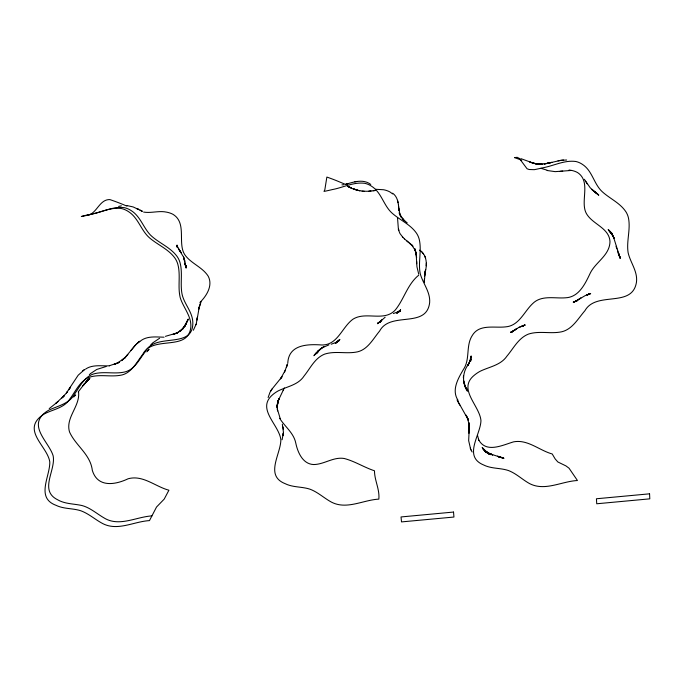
<?xml version="1.0" encoding="UTF-8"?>
<svg xmlns="http://www.w3.org/2000/svg" width="684" height="684" viewBox="0 0 684 684"><rect width="100%" height="100%" fill="white"/><g stroke="black" fill="none" stroke-linecap="round" stroke-linejoin="round"><path stroke-width="1.03" d="M397.515 217.632L398.319 228.242A16.467 16.228 -51.8 0 0 398.977 230.294M469.173 429.236L469.267 427.209L469.07 431.903L468.985 423.293L469.267 427.859L468.848 422.669L469.096 424.576L467.497 418.104L468.292 420.181L466.172 415.128L468.147 419.574L457.331 400.32M424.379 281.372L424.439 279.277L424.448 282.03M424.405 280.457L425.422 270.59L425.063 272.728C427.184 265.016 427.226 255.705 420.224 250.387M426.2 265.811L426.354 263.169M468.925 433.305L469.139 430.604L468.66 440.658L470.558 448.824M467.411 391.333C461.691 382.792 462.529 371.771 468.754 363.743L467.634 365.735L470.327 360.408L468.232 364.786L469.19 362.776M468.985 432.604L469.147 429.92M469.421 362.298L471.182 355.945L470.686 360.143L470.951 357.133M470.772 359.69L470.806 359.228L470.626 361.314M470.686 360.853L470.806 359.228M463.35 377.816L463.53 375.456M197.026 320.086L197.402 317.256L196.18 324.165L193.35 330.252M197.12 319.385L199.198 307.236L198.676 309.253L201.079 301.764M424.986 273.301L424.55 276.088L424.892 273.899M287.767 363.315C288.511 344.445 307.603 344.001 321.779 344.984C337.793 345.275 342.009 326.986 353.055 319.146C365.991 311.032 384.254 322.241 395.412 309.861C404.218 298.925 407.407 284.347 418.728 275.19M425.132 272.164L425.662 269.47M268.119 397.566L270 392.274L272.01 389.051L282.047 376.704L280.38 378.936M287.135 364.76L286.408 367.402L287.289 364.187M286.972 365.359L284.51 372.344M282.099 439.752L283.441 432.297L282.33 424.208M199.42 306.517L198.805 308.501L200.472 303.089M195.975 324.729L196.18 324.165M285.493 369.839L280.825 378.346M188.28 318.975L184.697 326.251L188.057 319.513L185.424 325.037L184.389 326.678L186.561 322.857L182.354 329.389L185.167 325.533L180.833 330.757L179.388 331.697L182.833 328.867L176.746 333.168L178.447 332.253L173.232 334.476L177.507 332.809L165.417 336.34M151.925 515.898C135.996 516.873 118.871 527.338 103.797 517.771C96.624 513.573 90.203 507.75 82.02 505.544C73.881 503.698 65.057 504.117 57.627 499.765C38.731 490.419 56.045 470.276 53.138 455.8C49.154 442.462 29.138 427.423 43.485 413.94A32.926 30.883 28.7 0 1 48.966 410.075C58.217 405.783 69.546 403.688 74.753 393.779C80.25 386.007 84.961 375.653 95.23 373.524C105.037 371.421 115.211 374.259 124.992 371.925C134.97 369.343 139.391 359.091 145.316 351.713C155.148 331.8 194.059 350.251 192.794 321.848C192.23 311.152 183.474 303.337 181.841 292.983C180.217 282.911 182.748 272.506 180.003 262.562A20.041 19.366 43.2 0 0 176.917 256.226C170.025 246.95 158.577 242.974 150.454 235.057C143.221 227.464 140.323 216.187 131.003 210.484A20.306 19.477 48.9 0 0 124.394 207.679C113.535 206.106 103.412 211.801 92.947 213.741A232.928 216.349 65.7 0 1 84.816 215.546L81.31 216.512A236.322 219.316 65.6 0 0 89.544 214.682C100.155 212.715 110.415 206.944 121.41 208.535A20.58 19.733 48.7 0 1 128.113 211.373C138.313 217.572 140.853 230.397 149.616 237.938C157.705 244.855 168.17 249.01 174.659 257.723A20.306 19.622 43 0 1 177.789 264.144C180.824 275.105 177.524 286.656 180.225 297.668C183.227 307.484 191.246 315.709 190.879 326.524C188.698 352.525 152.609 334.527 142.691 354.432C136.373 362.477 131.243 373.917 119.862 375.371C109.739 376.978 99.214 374.02 89.305 377.26C79.806 381.031 75.762 391.188 69.956 398.806C64.57 407.784 53.728 409.203 45.135 413.512A33.354 31.25 28.6 0 0 39.586 417.42C23.812 432.031 47.7 447.114 49.787 461.948C50.129 476.543 35.414 497.781 56.131 505.356C63.894 509.135 72.82 508.144 80.892 510.794C88.903 513.735 95.264 519.669 102.737 523.593C117.768 531.357 133.961 521.482 149.471 520.61L156.533 507.024L164.22 499.081L168.914 490.214C155.328 486.623 142.888 474.653 128.13 478.766C115.211 484.922 97.607 487.863 92.323 470.361C90.399 454.193 75.753 445.814 69.537 431.997C65.177 417.565 80.293 406.356 78.549 392.009M280.209 418.574L277.353 409.041L277.584 410.956L277.097 406.014L277.242 407.963L277.584 402.594L277.148 406.903L278.26 400.61L283.433 389.794M283.193 390.299L284.322 387.922M58.02 401.559L55.609 403.611L64.476 395.318L63.227 396.711L67.648 391.436L66.408 392.975L78.173 375.225L84.619 369.488L82.516 371.002M272.01 389.051L270.59 391.18M69.315 388.965L70.452 387.306L68.759 389.777M135.748 344.787L124.668 358.031L127.857 354.509L126.489 356.031M78.215 391.941L84.26 384.083L82.944 385.759L89.305 378.774L85.893 382.159L89.937 378.295M130.875 350.559L134.885 345.685M313.836 355.714L321.899 347.899L328.944 344.864M86.68 381.253L83.465 385.058L88.681 379.252L86.432 381.501L88.381 379.56M338.973 340.786L335.254 343.052L339.692 339.777L336.631 342.59L339.845 339.512L336.87 342.453L338.879 340.307M397.344 312.964L400.593 309.878L397.199 312.964L400.405 310.51L396.549 312.887L400.285 310.801L396.387 312.87L400.217 310.946L393.377 313.554M146.803 351.858L148.693 349.781M398.302 312.272L399.276 311.203L398.233 312.314M199.908 302.49C206.551 295.95 213.117 285.544 208.218 276.216C202.652 267.435 191.999 263.887 185.629 255.859A16.399 15.963 46.8 0 1 182.756 250.233C179.328 238.485 185.492 221.83 172.932 214.297A22.529 21.785 48.6 0 0 166.588 212.151C158.97 210.467 151.267 213.374 143.623 212.074M73.675 397.028L75.659 394.967L75.078 395.574M317.06 352.782L314.264 355.073L317.35 352.585M126.001 356.561L121.607 360.682L125.035 357.655L117.46 363.101L119.23 362.204L114.288 364.401L116.793 363.384M336.391 343.026L337.477 341.914M150.719 344.941L152.301 343.308M398.216 312.357L399.148 311.442M62.509 397.43L63.826 396.104L61.782 398.156M381.681 320.086L380.039 321.736L385.16 317.205M399.063 311.536L400.559 310.049L398.763 311.75M136.817 343.753L139.245 341.684M147.701 350.789L149.189 349.327M135.312 345.223L137.253 343.325M89.356 374.635L89.912 374.097M381.792 319.984L377.431 323.737M398.977 311.622L400.516 310.211L398.037 312.451M152.746 342.872L159.577 338.264M57.234 402.218L49.214 408.613M90.485 373.592L96.718 369.463L106.14 366.504M337.742 341.564L339.341 340.299L335.545 342.975L337.511 341.726M379.124 322.463L380.954 321.446M140.032 341.359C146.675 335.673 155.986 337.041 164.049 337.186M514.813 329.885L512.957 331.253L518.78 327.456L525.098 325.028L518.78 327.456M514.761 329.927L510.623 332.347L512.615 331.552M85.449 369.198C92.443 364.256 101.514 366.188 109.525 365.803M524.149 325.293L522.354 326.524M512.897 331.244L516.805 328.577M377.542 323.532L380.415 321.583M380.466 321.54L379.269 322.352L380.595 321.531M579.177 299.147L585.213 295.608L590.677 293.513L586.966 294.872L588.847 294.188M514.881 329.876L516.736 328.628M580.656 298.19L574.338 301.977L578.194 299.849L576.467 300.806M580.853 298.027L578.75 299.378M315.529 353.731L316.743 352.97M379.577 322.138L377.645 323.335L380.637 321.497M587.522 294.881L589.36 293.804L587.317 295.001M379.423 322.241L380.774 321.489M587.736 294.753L590.403 293.556L588.608 294.274M524.457 325.208L522.73 326.123L524.56 325.165M337.032 342.034L331.21 344.223M316.076 353.26L318.017 352.269M576.073 301.02L573.44 302.089L577.108 300.763L573.209 302.097L576.894 300.866L574.825 301.533M520.772 326.542L523.234 325.669M524.654 325.122L523.123 325.712M118.631 362.588L109.372 365.752M345.822 184.312L348.036 183.714L345.83 184.312C353.825 181.884 363.349 178.729 370.754 184.441M514.556 157.594L517.172 157.32L519.336 158.406L527.056 168.76L529.117 169.504L534.298 169.675A240.281 225.429 -74.1 0 0 542.857 167.802C553.843 165.802 564.497 159.911 575.877 161.501A21.05 20.118 -50.6 0 1 582.46 164.399C592.37 170.795 593.772 183.808 602.082 191.563C609.735 198.634 620.029 202.866 625.903 211.783A20.905 19.87 -45.1 0 1 628.536 218.35C630.682 229.756 626.313 241.213 628.109 252.635C630.34 262.63 637.839 271.386 636.471 282.15C632.315 308.544 596.303 290.546 584.931 310.698C577.749 318.906 571.773 330.517 559.845 332.125C549.474 333.766 538.693 330.774 528.535 334.066C518.472 337.964 513.556 348.31 506.955 356.108C500.825 365.188 489.564 366.744 480.39 371.147A33.636 32.259 -20.7 0 0 474.397 375.148C457.186 388.948 479.706 405.484 480.955 420.643C480.501 435.229 462.803 456.408 483.674 464.992C491.403 468.882 500.372 467.805 508.426 470.532C516.275 473.499 522.311 479.595 529.578 483.597C544.926 491.557 561.564 481.322 577.45 480.519L569.054 468.215L565.95 465.907L557.845 461.965L555.134 458.879L552.219 453.971C539.266 450.397 527.766 439.205 513.658 441.838C502.347 445.164 485.768 453.74 478.407 439.308M549.731 162.869L551.911 162.339L547.029 163.493L560.863 160.312L566.643 159.996M549.252 162.98L544.131 164.006L548.773 163.117L540.463 164.271L542.335 164.177L537.581 164.186L541.454 164.288L537.162 164.1L541.89 164.228L533.469 163.331M118.597 206.406L121.376 205.841M354.816 181.876L357.151 181.414M558.016 160.86L563.479 160.013M347.515 186.262L351.396 187.98L347.515 186.262C356.048 191.212 365.923 192.264 375.499 190.443L373.25 190.605L375.525 190.443M341.966 184.877L343.813 184.748M547.115 170.504L555.194 171.641L570.807 170.487M560.068 171.376L562.701 171.085M368.856 191.118L370.984 190.887M84.816 215.546C96.529 216.298 98.487 199.13 109.902 199.591A226.472 212.399 31.7 0 1 121.427 203.832L126.968 206.106M375.507 189.271L383.562 189.742A22.486 22.256 -64.5 0 1 389.871 191.913L392.642 193.905M362.11 191.229L364.435 191.358M127.01 205.576L133.158 206.944L142.46 211.305M569.062 170.017L571.277 170.359A23.059 22.076 -49.7 0 1 577.561 172.548C589.924 180.696 582.118 197.266 584.794 209.218A16.903 16.083 -47.1 0 0 587.282 214.956C593.823 224.651 609.444 228.482 609.983 241.734C609.624 255.329 595.918 261.861 590.369 272.882C585.342 283.424 579.134 297.164 565.651 297.796C554.63 298.711 541.446 294.787 532.648 303.619C524.081 311.656 519.045 325.781 505.724 326.858C494.481 328.226 479.253 323.686 472.259 335.528C465.53 345.882 470.438 359.442 463.299 369.668C458.024 378.671 451.303 390.248 458.049 400.328M535.923 163.835L537.889 164.177L533.067 163.177L537.47 164.16L529.758 162.074L534.289 163.51L520.849 158.611M500.953 457.271L498.482 456.826L503.544 458.152L497.567 456.228L503.971 458.348L488.342 453.304L492.719 454.877L486.358 452.073L482.186 447.516L484.246 450.217L489.009 453.937L486.221 452.047L483.126 448.747M547.157 170.205L540.899 168.29M359.81 190.896L353.44 188.844L357.664 190.366M345.548 184.415L336.263 180.559A223.454 216.931 17.2 0 0 326.858 177.062L324.849 189.673L324.002 191.417A236.621 224.292 85.7 0 0 332.407 189.562C343.214 187.578 353.688 181.747 364.888 183.338A20.477 20.281 -75.8 0 1 371.532 186.21C381.569 192.503 383.51 205.439 392.035 213.092C399.883 220.094 410.263 224.284 416.428 233.107A20.298 20.075 -44.7 0 1 419.292 239.605C421.857 250.806 417.984 262.305 420.198 273.54C422.789 283.45 430.544 291.957 429.637 302.747C426.397 328.961 390.359 310.955 379.663 330.996C372.883 339.127 367.299 350.661 355.629 352.192C345.377 353.825 334.715 350.849 324.669 354.115C314.871 357.954 310.365 368.214 304.132 375.926C298.344 384.955 287.28 386.451 278.379 390.803A33.2 32.088 9.1 0 0 272.6 394.771C256.03 408.947 279.217 424.807 280.859 439.812C280.765 454.398 264.46 475.619 285.271 483.716C293.017 487.564 301.969 486.521 310.032 489.214C317.949 492.164 324.139 498.191 331.509 502.159C346.711 510.025 363.136 499.961 378.851 499.123C379.782 489.146 374.507 480.536 374.481 470.78C364.085 467.377 354.748 461.187 344.146 458.477C333.441 456.681 324.225 464.453 313.7 464.547C302.704 464.171 297.668 452.269 295.762 442.993C293.71 432.869 284.809 426.619 279.611 418.257M142.007 211.091L140.058 210.21L141.545 210.886M138.715 209.432L136.68 208.492L138.262 209.227M489.906 454.424L485.717 451.585L482.665 448.353L487.624 453.013M490.368 454.689L486.563 452.338L482.425 447.943L488.624 453.749M486.563 452.338L484.46 450.311L487.564 453.039M404.347 238.75L412.708 246.001L409.707 243.222L412.914 246.3L411.623 244.923L415.342 250.472L414.461 248.497L415.462 250.857L414.692 248.831L416.308 253.627L414.923 249.156L416.642 257.492M405.099 221.146L407.211 222.864M406.621 240.742L408.895 242.606M392.599 193.179C398.225 197.095 398.464 204.482 398.969 210.663L398.781 208.346L400.02 214.733L399.251 212.75L400.995 216.819L400.157 215.032M404.842 220.949L400.439 215.648L401.226 217.093L399.276 213.092M611.641 233.176L609.264 230.782L612.505 234.894L608.854 230.448L612.231 233.791M402.645 237.057L404.543 238.947M484.46 450.311L486.221 452.047M608.127 229.619L610.744 232.295M610.034 231.508L608.58 229.952L611.744 233.535L612.744 235.373L610.034 231.508L613.976 237.998M419.608 250.113L420.677 251.276M423.533 254.029L421.917 252.131M398.285 229.294L399.943 233.483L402.808 237.254M402.124 218.196L403.68 220.128L402.346 218.47M595.328 191.871L598.363 194.846L594.67 191.828L598.808 195.128L590.266 187.861L584.316 179.268M179.901 250.78L181.174 252.653L178.515 248.882L183.509 256.962L186.099 268.025L185.142 262.938L185.697 265.597M179.806 250.652L176.976 245.71L177.626 247.719L176.968 245.547L177.541 247.591L176.968 245.394L177.464 247.463L177.028 245.06L177.412 247.326M585.564 181.243L587.188 183.842M472.14 452.004L470.259 448.157M458.46 402.714L459.853 405.167M185.21 264.528L186.022 266.016L184.919 263.973L186.133 267.769L185.655 265.383M613.197 236.339L612.06 234.005L614.121 238.502L613.428 236.835L620.226 258.432L617.481 251.011M471.105 450.004L471.413 450.679M457.092 399.789L458.186 402.175M424.747 256.055L425.576 258.048M464.94 385.921L466.086 388.649L463.504 380.475L464.222 383.698M618.268 253.106L619.961 257.321L618.738 254.021L619.507 256.209M467.411 390.615L466.428 387.973L466.941 389.623M416.385 254.893L416.094 252.781L416.949 266.794L418.711 274.139M619.328 255.628L619.969 257.851L618.892 253.815M478.877 440.411L477.629 435.734M616.07 246.257L616.771 248.856M398.097 202.712L397.524 200.335M283.415 429.603L283.039 426.893M398.473 205.251L398.729 207.833M424.413 279.927L424.516 282.68M416.667 261.459L416.718 263.708M514.548 157.628A225.164 218.863 -17.8 0 1 521.755 160.278M277.294 404.492L277.106 406.373L278.627 399.61L277.294 404.492M283.321 433.553L283.048 435.691L283.407 432.921L283.321 433.553M277.926 401.602L277.43 403.474L278.875 399.097L277.926 401.602M278.089 401.106L277.507 402.97L279.123 398.575L278.089 401.106M183.449 327.978L179.849 331.424L183.449 327.978M316.393 352.756L314.802 354.628L318.308 350.789L316.393 352.756M319.779 349.447L318.06 351.003L321.899 347.899L319.779 349.447M139.698 341.333L137.698 342.932L139.698 341.333M512.803 331.278L510.863 332.518L512.752 331.355M323.823 346.762L321.642 348.062L323.823 346.762M512.726 331.407L510.768 332.45L512.709 331.449M589.104 294.111L587.18 294.77L589.104 294.111M453.526 512.059L401.038 516.95L401.508 521.909L453.945 517.036L453.526 512.059M649.569 493.822L596.439 498.764L596.722 503.775L649.8 498.841L649.569 493.822M492.3 454.774L488.008 453.099L484.529 450.525L487.675 452.902L489.479 453.774L485.666 451.662L492.3 454.774M489.103 453.646L485.093 451.115L489.103 453.646M488.359 453.355L484.811 450.824L488.359 453.355M487.264 452.817L483.408 449.149L487.264 452.817M595.747 192.751L593.567 191.024L595.747 192.751M593.926 191.315L591.865 189.494L593.926 191.315M611.573 233.064L610.077 231.611L611.923 233.415L611.573 233.064M184.312 259.227L183.509 256.962L184.894 261.45L184.312 259.227"/></g></svg>
